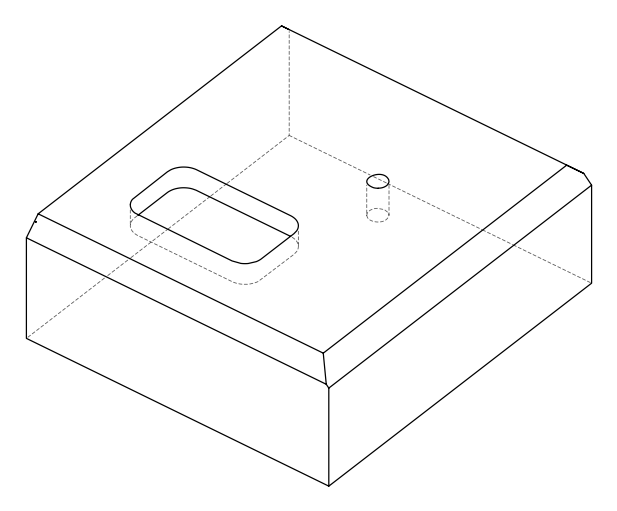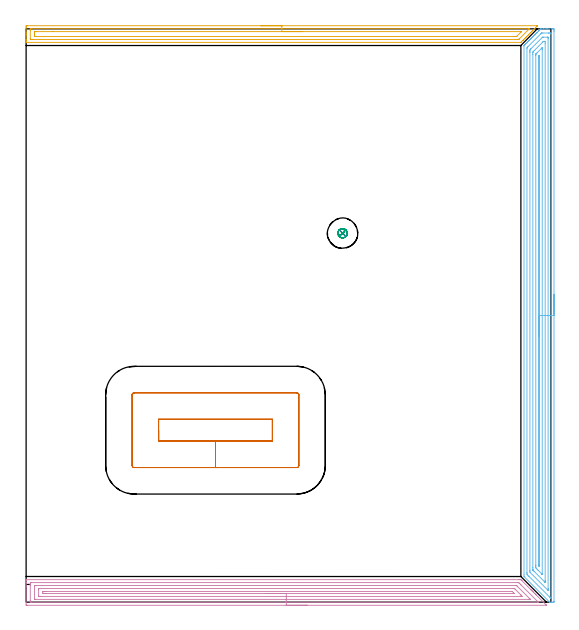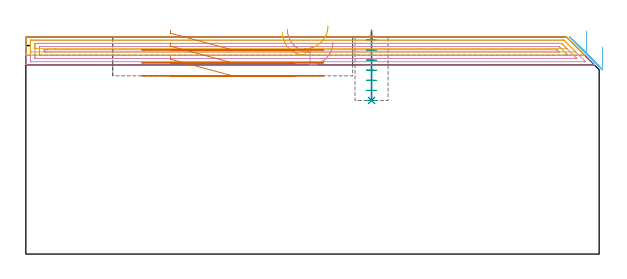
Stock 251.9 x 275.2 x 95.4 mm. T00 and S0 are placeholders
(PLAN: 7 operations, 4 tool changes, 32.5 min)
(1 SPOT_DRILL | STEP1POCKET | NXT0321_9005460120000 | 0.03 min | 2 mm3)
(2 DRILL_BLIND_HOLE_INTO_CENTER | STEP1POCKET | NXT0301_128 | 0.12 min | 3027 mm3)
(3 MILL_ROUGH_BLIND_HOLE_CONTOUR | STEP1POCKET | NXT0201_013 | Spiral | 0.67 min | 1579 mm3)
(4 AREA_MILL | FG_CHAMFER_SURFACE | UGT0205_001 | 9.96 min | 19053 mm3)
(5 AREA_MILL_1 | FG_CHAMFER_SURFACE_1 | UGT0205_001 | 6.03 min | 8007 mm3)
(6 AREA_MILL_2 | FG_CHAMFER_SURFACE_2 | UGT0205_001 | 13.02 min | 27442 mm3)
(7 MILL_RECTANGULAR_POCKET | POCKET_RECTANGULAR_STRAIGHT | UGT0201_109 | Follow Part, ap 6.35, ae 75% | 2.66 min | 107741 mm3)
(TOOL NXT0321_9005460120000 | NC Spot Drill, 142deg, 12mm, Carbide, Uncoated | D12 PA142 FL30 Z2)
(TOOL NXT0301_128 | Carbide Drill 12mm [861.1-1200-036A1-GP GC34] | D12 PA150 FL37.4 Z2)
(TOOL NXT0201_013 | ENDMILL 10mm | D10 FL30 Z4)
(TOOL UGT0205_001 | Chamfer Mill 20 x 3 x 45 deg. | D20 FL50 Z2)
(TOOL UGT0201_109 | End Mill 25.4 mm | D25.4 FL25 Z2)
(OP 1 SPOT_DRILL)
G17 G21 G94 G90
T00 M6
G54
G17 G0 G90 X151.9 Y177.1 S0 M3
G43 Z105.4 H0
G94 G81 G98 Z94.776 F250. R98.4
G80
M5
M2
(OP 2 DRILL_BLIND_HOLE_INTO_CENTER)
G17 G21 G94 G90
T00 M6
G54
G17 G0 G90 X151.9 Y177.1 S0 M3
G43 Z105.4 H1
G94 G81 G98 Z67.5 F250. R97.4
G80
M5
M2
(OP 3 MILL_ROUGH_BLIND_HOLE_CONTOUR)
G17 G21 G94 G90
T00 M6
G54
G17 G0 G90 X151.9 Y177.1 S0 M3
G43 Z105.4 H0
Z93.986
G94 G3 X152.208 Y179.042 R0.996 F250.
X149.76 Y177.795 R1.942
X151.205 Y174.96 R2.25
X149.76 Y177.795 R-2.25
X150.482 Y176.378 R1.125
X151.9 Y177.1 R1.125
G0 Z89.571
G3 X152.208 Y179.042 R0.996
X149.76 Y177.795 R1.942
X151.205 Y174.96 R2.25
X149.76 Y177.795 R-2.25
X150.482 Y176.378 R1.125
X151.9 Y177.1 R1.125
G0 Z85.157
G3 X152.208 Y179.042 R0.996
X149.76 Y177.795 R1.942
X151.205 Y174.96 R2.25
X149.76 Y177.795 R-2.25
X150.482 Y176.378 R1.125
X151.9 Y177.1 R1.125
G0 Z80.743
G3 X152.208 Y179.042 R0.996
X149.76 Y177.795 R1.942
X151.205 Y174.96 R2.25
X149.76 Y177.795 R-2.25
X150.482 Y176.378 R1.125
X151.9 Y177.1 R1.125
G0 Z76.329
G3 X152.208 Y179.042 R0.996
X149.76 Y177.795 R1.942
X151.205 Y174.96 R2.25
X149.76 Y177.795 R-2.25
X150.482 Y176.378 R1.125
X151.9 Y177.1 R1.125
G0 Z71.914
G3 X152.208 Y179.042 R0.996
X149.76 Y177.795 R1.942
X151.205 Y174.96 R2.25
X149.76 Y177.795 R-2.25
X150.482 Y176.378 R1.125
X151.9 Y177.1 R1.125
G0 Z67.5
G3 X152.208 Y179.042 R0.996
X149.76 Y177.795 R1.942
X151.205 Y174.96 R2.25
X149.76 Y177.795 R-2.25
X150.482 Y176.378 R1.125
X151.9 Y177.1 R1.125
G0 Z105.4
M5
M2
(OP 4 AREA_MILL)
G17 G21 G94 G90
T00 M6
G54
G17 G0 G90 X134.9 Y-1.5 S1061 M3
G43 Z105.4 H0
Z93.1
G94 G1 X134.862 Z92.228 F250.
X134.748 Z91.363
X134.559 Z90.512
X134.297 Z89.68
X133.963 Z88.874
X133.56 Z88.1
X133.092 Z87.364
X132.56 Z86.672
X131.971 Z86.029
X131.328 Z85.44
X130.636 Z84.908
X129.9 Z84.44
X129.126 Z84.037
X128.32 Z83.703
X127.488 Z83.441
X126.637 Z83.252
X125.772 Z83.138
X124.9 Z83.1
X0.628
X0.166 Y-1.495 Z83.103
X0.01 Y-1.492 Z83.106
X0. Y-1.332 Z83.266
Y7.73 Z92.324
Y9.134 Z93.73
Y9.49 Z94.085
Y10.201 Z94.801
Y10.452 Z95.052
X0.001 Y10.804 Z95.394
X0.181 Y10.8 Z95.4
X236.656
X237.501 Y10.793 Z95.392
X237.55 Y10.748 Z95.347
X237.931 Y10.37 Z94.968
X237.997 Y10.304 Z94.903
X242.332 Y5.97 Z90.566
X242.467 Y5.834 Z90.432
X242.633 Y5.668 Z90.266
X242.772 Y5.53 Z90.126
X242.914 Y5.387 Z89.985
X243.066 Y5.235 Z89.833
X243.212 Y5.09 Z89.685
X243.361 Y4.94 Z89.538
X243.499 Y4.802 Z89.4
X243.652 Y4.65 Z89.245
X244.14 Y4.16 Z88.76
X244.404 Y3.897 Z88.495
X244.532 Y3.77 Z88.366
X244.885 Y3.415 Z88.015
X249.696 Y-1.395 Z83.203
X249.768 Y-1.471 Z83.128
X249.783 Y-1.495 Z83.104
X249.768 Y-1.5 Z83.1
X124.9
Y-0.086 Z84.514
X2.309 Y-0.085 Z84.515
X2.045 Y-0.08 Z84.52
X2.018 Y-0.079 Z84.521
X2.01 Y-0.065 Z84.535
X2.004 Y-0.03 Z84.57
X2.002 Y0.004 Z84.604
X2. Y0.219 Z84.819
Y0.69 Z85.29
Y8.139 Z92.739
X2.003 Y8.61 Z93.21
X2.009 Y9.01 Z93.61
X2.031 Y9.379 Z93.979
X2.416 Y9.384 Z93.984
X2.522 Y9.385 Z93.985
X235.868
X236.261 Y9.381 Z93.981
X236.454 Y9.379 Z93.979
X236.656 Y9.187 Z93.787
X237.239 Y8.61 Z93.21
X237.55 Y8.301 Z92.901
X245.596 Y0.254 Z84.854
X245.839 Y0.008 Z84.608
X245.879 Y-0.035 Z84.565
X245.914 Y-0.074 Z84.526
X245.873 Y-0.079 Z84.521
X245.596 Y-0.084 Z84.516
X245.49 Y-0.085 Z84.515
X124.9 Y-0.086 Z84.514
Y1.328 Z85.928
X4.204 Y1.329 Z85.929
X4.122 Y1.33 Z85.93
X4.057 Y1.333 Z85.933
X4.021 Y1.335 Z85.935
X4.01 Y1.37 Z85.97
X4.005 Y1.57 Z86.17
X4.001 Y1.77 Z86.37
Y7.73 Z92.33
X4.002 Y7.928 Z92.528
X4.008 Y7.958 Z92.558
X4.012 Y7.965 Z92.565
X4.021 Y7.967 Z92.567
X4.081 Y7.97 Z92.57
X4.204 Y7.971 Z92.571
X4.852
X234.868
X235.113 Y7.97 Z92.57
X235.277 Y7.968 Z92.568
X235.404 Y7.965 Z92.565
X235.465 Y7.924 Z92.524
X235.668 Y7.73 Z92.33
X235.762 Y7.639 Z92.239
X241.83 Y1.57 Z86.17
X242.02 Y1.377 Z85.977
X242.056 Y1.332 Z85.932
X242.053
X242.02 Y1.331 Z85.931
X241.371 Y1.329 Z85.929
X241.126 Y1.328 Z85.928
X124.9
Y2.743 Z87.343
X6.588
X6.144 Y2.745 Z87.345
X6.053 Y2.747 Z87.347
X6.018 Y2.749 Z87.349
X6.01 Y2.788 Z87.388
X6.007 Y2.894 Z87.494
X6. Y3.322 Z87.922
Y5.962 Z90.562
X6.001 Y6.406 Z91.006
X6.003 Y6.515 Z91.115
X6.006 Y6.541 Z91.141
X6.01 Y6.549 Z91.149
X6.02 Y6.552 Z91.152
X6.09 Y6.555 Z91.155
X6.29 Y6.557 Z91.157
X233.974
X234.273 Y6.555 Z91.155
X234.345 Y6.553 Z91.153
X234.377 Y6.551 Z91.151
X234.495 Y6.445 Z91.045
X234.748 Y6.2 Z90.8
X234.868 Y6.083 Z90.683
X237.55 Y3.4 Z88.
X237.615 Y3.33 Z87.93
X238.139 Y2.75 Z87.35
X237.55 Y2.745 Z87.345
X237.252 Y2.743 Z87.343
X124.9
Y4.157 Z88.757
X9.568
X8.726 Y4.159 Z88.759
X8.674 Y4.162 Z88.762
X8.01 Y4.21 Z88.81
X8.005 Y4.868 Z89.468
X8.01 Y5.09 Z89.69
X8.625 Y5.139 Z89.739
X8.674 Y5.14 Z89.74
X9.514 Y5.143 Z89.743
X233.08 Y5.142 Z89.742
X233.133 Y5.141 Z89.741
X233.241 Y5.136 Z89.736
X233.366 Y5.124 Z89.724
X233.403 Y5.09 Z89.69
X233.974 Y4.526 Z89.126
X234.284 Y4.21 Z88.81
X234.319 Y4.171 Z88.771
X234.189 Y4.164 Z88.764
X234.082 Y4.159 Z88.759
X234.027 Y4.157 Z88.757
X233.974
X124.9
X124.028 Z88.795
X123.164 Z88.909
X122.312 Z89.098
X121.48 Z89.36
X120.674 Z89.694
X119.9 Z90.097
X119.164 Z90.565
X118.472 Z91.096
X117.829 Z91.686
X117.24 Z92.329
X116.709 Z93.021
X116.24 Z93.757
X115.837 Z94.531
X115.503 Z95.337
X115.241 Z96.169
X115.052 Z97.02
X114.938 Z97.885
X114.9 Z98.757
G0 Z105.4
M5
M2
(OP 5 AREA_MILL_1)
G17 G21 G94 G90
T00 M6
G54
G17 G0 G90 X112.75 Y276.7 S1061 M3
G43 Z105.4 H0
Z97.4
G94 G1 X112.788 Z96.528 F250.
X112.902 Z95.664
X113.091 Z94.812
X113.353 Z93.98
X113.687 Z93.174
X114.09 Z92.4
X114.558 Z91.664
X115.09 Z90.972
X115.679 Z90.329
X116.322 Z89.74
X117.014 Z89.209
X117.75 Z88.74
X118.524 Z88.337
X119.33 Z88.003
X120.162 Z87.741
X121.013 Z87.552
X121.878 Z87.438
X122.75 Z87.4
X245.203
X245.487 Y276.699 Z87.401
X245.472 Y276.672 Z87.428
X245.392 Y276.592 Z87.508
X245.033 Y276.231 Z87.865
X244.535 Y275.735 Z88.365
X244.15 Y275.348 Z88.748
X243.678 Y274.878 Z89.222
X243.267 Y274.465 Z89.631
X243.123 Y274.322 Z89.777
X242.828 Y274.028 Z90.072
X242.384 Y273.583 Z90.514
X241.917 Y273.117 Z90.982
X241.502 Y272.7 Z91.397
X241.007 Y272.207 Z91.893
X240.619 Y271.817 Z92.28
X240.097 Y271.297 Z92.803
X239.853 Y271.052 Z93.045
X239.736 Y270.935 Z93.163
X239.556 Y270.756 Z93.344
X239.393 Y270.593 Z93.507
X239.294 Y270.493 Z93.604
X239.259 Y270.458 Z93.64
X238.853 Y270.052 Z94.046
X238.664 Y269.864 Z94.236
X238.536 Y269.736 Z94.364
X238.412 Y269.61 Z94.487
X238.367 Y269.566 Z94.532
X237.718 Y268.918 Z95.182
X237.508 Y268.711 Z95.382
X237.496 Y268.704 Z95.389
X237.327 Y268.7 Z95.4
X0.148
X0.007 Y268.703 Z95.388
X0. Y268.709 Z95.381
Y269.012 Z95.087
Y269.464 Z94.635
Y270.052 Z94.043
Y272.111 Z91.986
Y272.697 Z91.397
Y273.288 Z90.807
Y275.936 Z88.16
X0.003 Y276.231 Z87.866
X0.009 Y276.691 Z87.406
X0.126 Y276.694 Z87.403
X0.594 Y276.7 Z87.4
X122.75
Y275.286 Z88.814
X241.339 Y275.285 Z88.815
X241.404 Y275.284 Z88.816
X241.604 Y275.279 Z88.821
X241.591 Y275.252 Z88.848
X241.517 Y275.172 Z88.928
X241.423 Y275.074 Z89.026
X241.339 Y274.989 Z89.111
X236.881 Y270.531 Z93.569
X236.639 Y270.291 Z93.809
X236.544 Y270.2 Z93.9
X236.483 Y270.145 Z93.955
X236.451 Y270.121 Z93.979
X235.926 Y270.114 Z93.986
X3.269
X2.377 Y270.115 Z93.985
X2.313 Y270.116 Z93.984
X2.01 Y270.125 Z93.975
X2.006 Y270.219 Z93.881
X2.002 Y270.424 Z93.676
X2. Y274.465 Z89.635
Y274.839 Z89.261
X2.004 Y275.213 Z88.887
X2.007 Y275.262 Z88.838
X2.011 Y275.28 Z88.82
X2.017 Y275.281 Z88.819
X2.067 Y275.284 Z88.816
X2.17 Y275.285 Z88.815
X2.377 Y275.286 Z88.814
X122.75
Y273.872 Z90.228
X237.625 Y273.871 Z90.229
X237.692 Y273.87 Z90.23
X237.735 Y273.867 Z90.233
X237.752 Y273.865 Z90.235
X237.747 Y273.856 Z90.244
X237.7 Y273.803 Z90.297
X237.627 Y273.727 Z90.373
X235.718 Y271.817 Z92.283
X235.51 Y271.613 Z92.487
X235.448 Y271.556 Z92.544
X235.425 Y271.536 Z92.564
X235.384 Y271.534 Z92.566
X235.098 Y271.531 Z92.569
X234.498 Y271.529 Z92.571
X234.206 Y271.528 Z92.572
X4.161 Y271.529 Z92.571
X4.064 Y271.53 Z92.57
X4.029 Y271.533 Z92.567
X4.016 Y271.534 Z92.566
X4.01 Y271.553 Z92.547
X4.005 Y271.658 Z92.442
X4.001 Y271.817 Z92.283
X4. Y271.976 Z92.124
Y272.7 Z91.4
Y272.859 Z91.241
X4.004 Y273.583 Z90.517
X4.008 Y273.734 Z90.366
X4.024 Y273.865 Z90.235
X4.161 Y273.866 Z90.234
X4.762 Y273.871 Z90.229
X12.971 Y273.872 Z90.228
X122.75
X123.622 Z90.267
X124.486 Z90.38
X125.338 Z90.569
X126.17 Z90.832
X126.976 Z91.165
X127.75 Z91.568
X128.486 Z92.037
X129.178 Z92.568
X129.821 Z93.157
X130.41 Z93.801
X130.941 Z94.493
X131.41 Z95.228
X131.813 Z96.002
X132.147 Z96.808
X132.409 Z97.64
X132.598 Z98.492
X132.712 Z99.357
X132.75 Z100.228
G0 Z105.4
M5
M2
(OP 6 AREA_MILL_2)
G17 G21 G94 G90
T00 M6
G54
G17 G0 G90 X253.4 Y147.6 S1061 M3
G43 Z105.4 H0
Z91.
G94 G1 Y147.562 Z90.128 F250.
Y147.448 Z89.264
Y147.259 Z88.412
Y146.997 Z87.58
Y146.663 Z86.774
Y146.26 Z86.
Y145.792 Z85.264
Y145.26 Z84.572
Y144.671 Z83.929
Y144.028 Z83.34
Y143.336 Z82.809
Y142.6 Z82.34
Y141.826 Z81.937
Y141.02 Z81.603
Y140.188 Z81.341
Y139.336 Z81.152
Y138.472 Z81.038
Y137.6 Z81.
Y0.334
X253.397 Y0.16 Z81.003
X253.391 Y0.002 Z81.005
X253.176 Y0. Z81.221
X252.859 Z81.536
X252.224 Z82.175
X251.844 Z82.555
X251.318 Y0.001 Z83.074
X251.298 Y0.01 Z83.094
X251.249 Y0.048 Z83.145
X251.14 Y0.16 Z83.259
X239.092 Y12.208 Z95.308
X239.006 Y12.293 Z95.392
X239. Y13.099 Z95.4
Y267.008
X239.004 Y267.195 Z95.389
X239.054 Y267.256 Z95.342
X239.253 Y267.455 Z95.144
X239.384 Y267.585 Z95.014
X239.541 Y267.744 Z94.854
X239.7 Y267.901 Z94.698
X239.826 Y268.027 Z94.572
X239.985 Y268.188 Z94.41
X240.476 Y268.676 Z93.924
X240.741 Y268.942 Z93.657
X240.873 Y269.075 Z93.523
X241.258 Y269.458 Z93.142
X241.378 Y269.578 Z93.022
X241.634 Y269.834 Z92.765
X241.761 Y269.963 Z92.635
X242.132 Y270.332 Z92.268
X242.279 Y270.48 Z92.12
X242.526 Y270.727 Z91.872
X242.649 Y270.85 Z91.748
X243. Y271.2 Z91.4
X243.181 Y271.381 Z91.219
X243.418 Y271.619 Z90.98
X243.536 Y271.738 Z90.86
X243.881 Y272.081 Z90.519
X244.083 Y272.283 Z90.317
X244.311 Y272.512 Z90.087
X244.424 Y272.626 Z89.972
X244.755 Y272.955 Z89.645
X244.985 Y273.185 Z89.415
X245.203 Y273.404 Z89.195
X245.312 Y273.514 Z89.084
X245.886 Y274.087 Z88.513
X246.096 Y274.297 Z88.302
X246.2 Y274.402 Z88.196
X246.644 Y274.844 Z87.755
X246.788 Y274.988 Z87.611
X246.99 Y275.189 Z87.408
X247.004 Y275.199 Z87.393
X247.104 Y275.2 Z87.295
X248.42 Z85.975
X249.625 Z84.772
X250.195 Z84.199
X252.574 Z81.823
X252.859 Y275.197 Z81.537
X253.391 Y275.192 Z81.005
X253.393 Y275.131 Z81.004
X253.398 Y274.594 Z81.002
X253.4 Y274.05 Z81.
Y137.6
X251.986 Z82.414
X251.985 Y2.376 Z82.415
X251.971 Y2.01 Z82.429
X251.842 Z82.558
X251.744 Y2.017 Z82.656
X251.668 Y2.089 Z82.732
X251.36 Y2.391 Z83.04
X241.317 Y12.433 Z93.083
X240.653 Y13.1 Z93.747
X240.429 Y13.333 Z93.971
X240.415 Y13.993 Z93.985
X240.414 Y14.007 Z93.986
X240.415 Y265.684 Z93.985
X240.429 Y266.167 Z93.971
X240.622 Y266.368 Z93.778
X240.812 Y266.562 Z93.588
X247.059 Y272.809 Z87.341
X247.297 Y273.045 Z87.103
X247.377 Y273.121 Z87.023
X247.44 Y273.178 Z86.96
X247.532 Y273.19 Z86.868
X248.033 Y273.198 Z86.367
X250.695 Y273.2 Z83.705
X251.083 Y273.199 Z83.317
X251.585 Y273.198 Z82.815
X251.971 Y273.19 Z82.429
X251.985 Y272.809 Z82.415
Y272.795
X251.986 Y137.6 Z82.414
X250.572 Z83.828
X250.571 Y6.475 Z83.829
X250.57 Y5.961 Z83.83
X250.567 Y5.742 Z83.833
X250.565 Y5.662 Z83.835
X250.24 Y5.961 Z84.16
X241.836 Y14.364 Z92.564
X241.831 Y14.885 Z92.569
X241.829 Y15.263 Z92.571
Y263.885
X241.83 Y264.261 Z92.57
X241.836 Y264.777 Z92.564
X241.847 Y265.136 Z92.553
X242.205 Y265.504 Z92.195
X242.287 Y265.587 Z92.113
X247.724 Y271.024 Z86.676
X247.866 Y271.158 Z86.534
X247.892 Y271.181 Z86.508
X247.954 Y271.19 Z86.446
X248.07 Y271.196 Z86.33
X248.245 Y271.2 Z86.155
X250.195 Y271.199 Z84.205
X250.37 Y271.197 Z84.03
X250.486 Y271.192 Z83.914
X250.565 Y271.187 Z83.835
X250.567 Y271.15 Z83.833
X250.569 Y271.024 Z83.831
X250.571 Y270.647 Z83.829
X250.572 Y137.6 Z83.828
X249.157 Z85.243
Y10.423
X249.153 Y9.685 Z85.247
X249.15 Y9.53 Z85.25
X249.145 Y9.51 Z85.255
X249.143 Y9.511 Z85.257
X249.119 Y9.53 Z85.281
X243.763 Y14.885 Z90.637
X243.544 Y15.106 Z90.856
X243.398 Y15.256 Z91.002
X243.282 Y15.379 Z91.118
X243.249 Y15.423 Z91.151
X243.248 Y15.442 Z91.152
X243.244 Y15.626 Z91.156
X243.243 Y15.778 Z91.157
Y16.519
Y262.992
X243.244 Y263.732 Z91.156
X243.246 Y263.885 Z91.154
X243.25 Y264.065 Z91.15
X243.354 Y264.194 Z91.046
X243.953 Y264.805 Z90.447
X247.959 Y268.81 Z86.441
X248.113 Y268.963 Z86.287
X248.238 Y269.083 Z86.162
X248.321 Y269.16 Z86.079
X248.368 Y269.19 Z86.032
X248.42 Y269.196 Z85.98
X248.46 Y269.199 Z85.94
X248.858 Y269.197 Z85.542
X249.057 Y269.193 Z85.343
X249.15 Y269.19 Z85.25
X249.157 Y268.347 Z85.243
Y137.6
X247.743 Z86.657
Y13.78
X247.742 Y13.568 Z86.658
X247.74 Y13.426 Z86.66
X247.737 Y13.378 Z86.663
X247.736 Y13.375 Z86.664
X247.727 Y13.38 Z86.673
X247.674 Y13.427 Z86.726
X247.532 Y13.567 Z86.868
X245.756 Y15.342 Z88.644
X245.323 Y15.778 Z89.077
X244.868 Y16.242 Z89.532
X244.664 Y16.463 Z89.736
X244.66 Y16.67 Z89.74
X244.658 Y16.881 Z89.742
X244.657 Y17.563 Z89.743
Y17.775
X244.658 Y262.311 Z89.742
X244.663 Y262.992 Z89.737
X244.664 Y263.041 Z89.736
X244.688 Y263.078 Z89.712
X244.733 Y263.128 Z89.667
X244.868 Y263.268 Z89.532
X245.175 Y263.576 Z89.225
X245.483 Y263.885 Z88.917
X247.268 Y265.67 Z87.132
X247.4 Y265.802 Z87.
X247.532 Y265.93 Z86.868
X247.667 Y266.056 Z86.733
X247.736 Y266.119 Z86.664
X247.739 Y266.023 Z86.661
X247.741 Y265.882 Z86.659
X247.743 Y265.67 Z86.657
Y265.457
Y137.6
X246.329 Z88.071
X246.328 Y17.563 Z88.072
X246.327 Y17.304 Z88.073
X246.325 Y17.261 Z88.075
X246.323 Y17.241 Z88.077
X246.31 Y17.249 Z88.09
X246.203 Y17.354 Z88.197
X246.097 Y17.462 Z88.303
X246.078 Y17.49 Z88.322
X246.075 Y17.52 Z88.325
X246.073 Y17.563 Z88.327
X246.071 Y17.879 Z88.329
Y18.138
X246.072 Y261.466 Z88.328
X246.073 Y261.781 Z88.327
X246.077 Y261.947 Z88.323
X246.079 Y262.02 Z88.321
X246.15 Y262.1 Z88.25
X246.206 Y262.158 Z88.194
X246.231 Y262.183 Z88.169
X246.264 Y262.215 Z88.136
X246.317 Y262.264 Z88.083
X246.325 Y262.268 Z88.075
X246.326 Y262.267 Z88.074
X246.328 Y262.246 Z88.072
Y262.21
X246.329 Y137.6 Z88.071
Y136.728 Z88.109
Y135.864 Z88.223
Y135.012 Z88.412
Y134.18 Z88.674
Y133.374 Z89.008
Y132.6 Z89.411
Y131.864 Z89.88
Y131.172 Z90.411
Y130.529 Z91.
Y129.94 Z91.643
Y129.408 Z92.335
Y128.94 Z93.071
Y128.537 Z93.845
Y128.203 Z94.651
Y127.941 Z95.483
Y127.752 Z96.335
Y127.638 Z97.2
Y127.6 Z98.071
G0 Z105.4
M5
M2
(OP 7 MILL_RECTANGULAR_POCKET)
G17 G21 G94 G90
T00 M6
G54
G17 G0 G90 X63.6 Y82.469 S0 M3
G43 Z105.4 H0
Z98.4
G94 G1 Y77.3 Z97.015 F250.
X90.9 Z89.7
X118.2 F500.
Y87.8
X63.6
Y77.3
X90.9
Y64.6
X129.9
G3 X130.9 Y65.6 R1.
G1 Y99.5
G3 X129.9 Y100.5 R1.
G1 X51.9
G3 X50.9 Y99.5 R1.
G1 Y65.6
G3 X51.9 Y64.6 R1.
G1 X90.9
X91.9
G0 X63.6 Y82.469 Z92.7
G1 Y77.3 Z91.315 F250.
X90.9 Z84.
X118.2 F500.
Y87.8
X63.6
Y77.3
X90.9
Y64.6
X129.9
G3 X130.9 Y65.6 R1.
G1 Y99.5
G3 X129.9 Y100.5 R1.
G1 X51.9
G3 X50.9 Y99.5 R1.
G1 Y65.6
G3 X51.9 Y64.6 R1.
G1 X90.9
X91.9
G0 X63.6 Y82.469 Z87.
G1 Y77.3 Z85.615 F250.
X90.9 Z78.3
X118.2 F500.
Y87.8
X63.6
Y77.3
X90.9
Y64.6
X129.9
G3 X130.9 Y65.6 R1.
G1 Y99.5
G3 X129.9 Y100.5 R1.
G1 X51.9
G3 X50.9 Y99.5 R1.
G1 Y65.6
G3 X51.9 Y64.6 R1.
G1 X90.9
X91.9
G0 Z105.4
M5
M2
